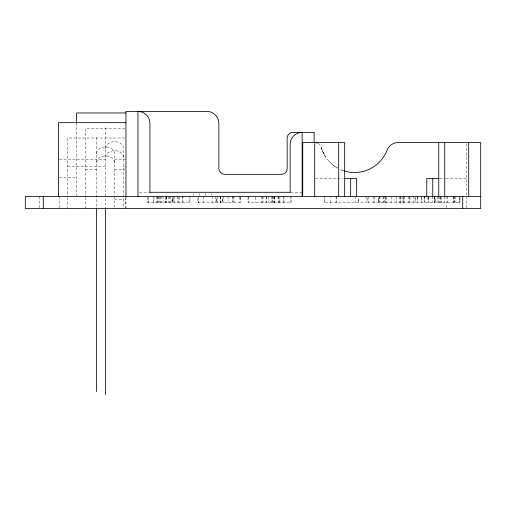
<?xml version="1.0" encoding="UTF-8"?>
<svg xmlns="http://www.w3.org/2000/svg" width="506" height="506" viewBox="0 0 506 506"><rect width="100%" height="100%" fill="white"/><g stroke="black" fill="none" stroke-linecap="round" stroke-linejoin="round"><path stroke-width="0.38" stroke-dasharray="2.53 1.9" d="M148.233 200.977L148.233 202.476L148.233 196.486M153.666 202.476L153.666 197.232M165.576 200.977L165.576 202.476L165.576 196.486M166.588 199.484L166.588 197.232M172.053 202.476L172.053 197.232M172.312 199.484L172.312 202.476L172.312 196.486M173.09 199.484L173.09 197.232L173.09 202.476M182.925 197.985L182.925 196.486L182.925 202.476M147.455 197.232L147.455 202.476L189.914 202.476L189.914 199.484M198.289 200.977L198.289 202.476L198.289 196.486M216.644 199.484L216.644 202.476L216.644 196.486M222.368 199.484L222.368 202.476L222.368 196.486M232.988 197.985L232.988 196.486L232.988 202.476M239.977 199.484L239.977 197.232M272.62 202.476L272.62 197.232M279.875 202.476L279.875 197.985M284.011 202.476L284.018 197.232M330.633 202.476L330.633 197.232M358.596 199.484L358.596 202.476L358.596 196.486M378.153 199.484L378.153 202.476L378.153 197.15M384.37 202.476L384.37 197.232M385.401 197.232L385.401 202.476M403.529 202.476L403.529 197.15M403.788 197.232L403.788 202.476M417.456 199.484L417.456 197.232M424.445 197.985L424.445 196.486L424.445 202.476M428.076 199.484L428.076 197.232L428.089 199.484M434.287 199.484L434.287 197.232M435.065 199.484L435.065 202.476L435.065 196.486M440.789 199.484L440.789 197.232M441.795 200.977L441.795 202.476L441.795 196.486M454.224 202.476L454.224 197.232M459.144 200.977L459.144 202.476L459.144 196.486M459.922 199.484L459.922 197.232L459.922 202.476L367.539 202.476L367.539 196.486M96.608 153.672C97.361 144.678 113.831 144.678 114.584 153.672L114.584 195.721M96.608 162.66C97.361 153.666 113.831 153.666 114.584 162.66M105.596 148.429C106.349 139.435 122.819 139.435 123.572 148.429L123.572 208.472M105.596 157.417C106.349 148.422 122.819 148.422 123.572 157.417M124.881 128.303L85.52 128.303L85.52 196.752M124.881 138.018L67.545 138.018L67.545 196.783M59.341 159.643L105.596 159.643M114.584 159.643L125.368 159.643M67.545 166.404L105.596 166.404M123.572 166.404L124.969 166.404M85.52 169.402L96.608 169.402M114.584 169.402L124.931 169.402M59.335 177.619L76.532 177.619M315.466 178.51L343.182 178.51M439.784 178.51L445.248 178.51M446.026 178.51L466.317 178.51M139.447 192.293L149.188 192.293M290.716 192.293L302.133 192.293M114.584 199.623L123.572 199.623M240.224 202.476L197.517 202.476L197.517 197.232M342.227 170.25L343.599 170.724M337.312 167.929L332.815 164.867L328.849 161.142M318.489 143.495A5.99 5.99 0 0 1 321.051 146.961L322.898 152.078L325.516 156.847M324.384 154.988L321.051 146.961A34.756 34.756 0 0 0 337.591 168.087M248.029 197.232L248.029 202.476L291.266 202.476L291.266 197.232M466.621 196.486L466.621 207.719M466.317 143.906L466.317 195.36M455.862 196.486L455.862 202.476M454.723 196.486L454.723 202.476M453.705 196.486L453.705 202.476M453.446 196.486L453.446 202.476M447.266 196.486L447.266 202.476M446.842 196.486L446.842 207.719M444.641 196.486L444.641 202.476M440.789 196.486L440.789 202.476M439.467 196.486L439.467 202.476M438.171 196.486L438.171 202.476M437.133 196.486L437.133 202.476M434.546 196.486L434.546 202.476M434.287 196.486L434.287 202.476M432.263 196.486L432.263 202.476M428.848 196.486L428.848 202.476M428.076 197.232L428.076 202.476M424.591 196.486L424.591 202.476M421.65 197.985L421.65 202.476M421.182 196.486L421.182 202.476M417.456 196.486L417.456 202.476M415.439 197.985L415.439 202.476M415.04 196.486L415.04 202.476M413.547 196.486L413.547 202.476M409.999 197.232L409.999 202.476M409.221 196.486L409.221 202.476M408.835 196.486L408.835 202.476M404.205 196.486L404.205 202.476M402.763 196.486L402.763 202.476M400.682 196.486L400.682 202.476M400.379 196.486L400.379 202.476M399.645 196.486L399.645 202.476M396.28 196.486L396.28 202.476M391.359 196.486L391.359 202.476M386.704 196.486L386.704 202.476M385.142 196.486L385.142 202.476M383.206 196.486L383.206 202.476M383.036 196.486L383.036 202.476M380.012 196.486L380.012 202.476M379.494 196.486L379.494 202.476M378.931 196.486L378.931 202.476M374.529 196.486L374.529 202.476M373.232 196.486L373.232 202.476M368.577 196.486L368.577 202.476M366.104 196.486L366.104 202.476L324.156 202.476L324.156 197.232M355.231 196.486L355.231 202.476M336.844 196.486L336.844 202.476M336.085 196.486L336.085 202.476M324.416 196.486L324.416 202.476M290.488 196.486L290.488 202.476M283.499 196.486L283.499 202.476M279.097 196.486L279.097 202.476M278.319 196.486L278.344 202.476M278.06 196.486L278.06 202.476M274.821 196.486L274.821 202.476M274.328 196.486L274.328 202.476M274.144 196.486L274.144 202.476M273.398 196.486L273.398 202.476M272.241 196.486L272.241 202.476M271.317 196.486L271.317 202.476M268.275 196.486L268.275 202.476M266.409 196.486L266.409 202.476M266.289 196.486L266.346 202.476M263.044 196.486L263.044 202.476M262.266 196.486L262.266 202.476M261.425 196.486L261.425 202.476M255.277 197.232L255.277 202.476M248.8 196.486L248.8 202.476M240.236 197.232L240.236 202.476M239.977 196.486L239.977 202.476M234.019 196.486L234.019 202.476M232.842 196.486L232.842 202.476M228.079 196.486L228.079 202.476M223.665 196.486L223.665 202.476M220.761 196.486L220.761 202.476M220.338 196.486L220.338 202.476M220.23 196.486L220.23 202.476M217.453 196.486L217.453 202.476M215.638 196.486L215.638 202.476M212.444 196.486L212.444 202.476M211.356 193.602L211.356 195.436M205.36 193.602L205.36 195.436M203.728 196.486L203.728 202.476M199.37 193.602L199.37 195.436M193.381 193.602L193.381 195.436M189.914 196.486L189.914 202.476M182.786 196.486L182.786 202.476M179.301 197.232L179.301 202.476M178.523 196.486L178.523 202.476M177.777 196.486L177.777 202.476M174.247 196.486L174.247 202.476M170.75 196.486L170.75 202.476M169.719 196.486L169.719 202.476M168.428 196.486L168.428 202.476M166.588 196.486L166.588 202.476M166.095 196.486L166.095 202.476M163.065 196.486L163.065 202.476M161.174 196.486L161.174 202.476M160.497 196.486L160.497 202.476M159.624 196.486L159.624 202.476M158.587 196.486L158.587 202.476M157.897 196.486L157.897 202.476M157.809 196.486L157.809 202.476M156.778 196.486L156.778 202.476M153.925 197.232L153.925 202.476M125.969 197.448L125.969 208.472M125.665 197.466L125.665 208.472M114.584 196.258L114.584 207.365M105.596 127.67L105.596 207.719M96.608 137.385L96.608 208.472M85.52 197.466L85.52 208.472M76.532 123.072L76.532 195.702M67.545 197.511L67.545 208.472M59.158 196.486L59.158 207.719M39.379 196.486L39.379 207.719M342.828 170.478A34.756 34.756 0 0 1 340.449 169.523"/><path stroke-width="0.76" d="M344.681 196.486L344.681 142.559L302.733 142.559L302.733 196.486M125.969 112.958L76.532 112.958L76.532 123.072M125.969 122.673L58.557 122.673L58.557 196.486M344.681 178.51L356.66 178.51L356.66 196.486M439.006 178.51L426.773 178.51L426.773 196.486M149.789 192.293L290.292 192.293M480.7 196.486L25.3 196.486L25.3 208.472L480.7 208.472L480.7 142.559L398.19 142.559A11.986 11.986 0 0 0 387.001 150.238A34.756 34.756 0 0 1 344.042 170.883M468.714 142.559L468.714 196.486M462.724 196.486L462.724 208.472M444.749 142.559L444.749 196.486M438.753 142.559L438.753 196.486M432.763 178.51L432.763 196.486M350.671 178.51L350.671 196.486M338.685 142.559L338.685 196.486M314.719 142.559L314.719 196.486M314.118 142.559L314.118 132.37L292.847 132.37A5.692 5.692 0 0 0 287.155 138.062L287.155 168.625A5.692 5.692 0 0 1 281.462 174.317L224.835 174.317A5.99 5.99 0 0 1 218.845 168.321L218.845 123.382A11.986 11.986 0 0 0 206.859 111.396L125.969 111.396L125.969 196.486M302.133 196.486L302.133 132.37A11.986 11.986 0 0 0 290.153 144.355L290.153 192.293M149.934 192.293L149.934 123.382A11.986 11.986 0 0 0 137.955 111.396L137.955 196.486M105.596 207.858L105.596 394.604M96.608 208.017L96.608 391.606M43.276 196.486L43.276 208.472M315.276 142.559A5.99 5.99 0 0 1 317.604 143.027"/></g></svg>
